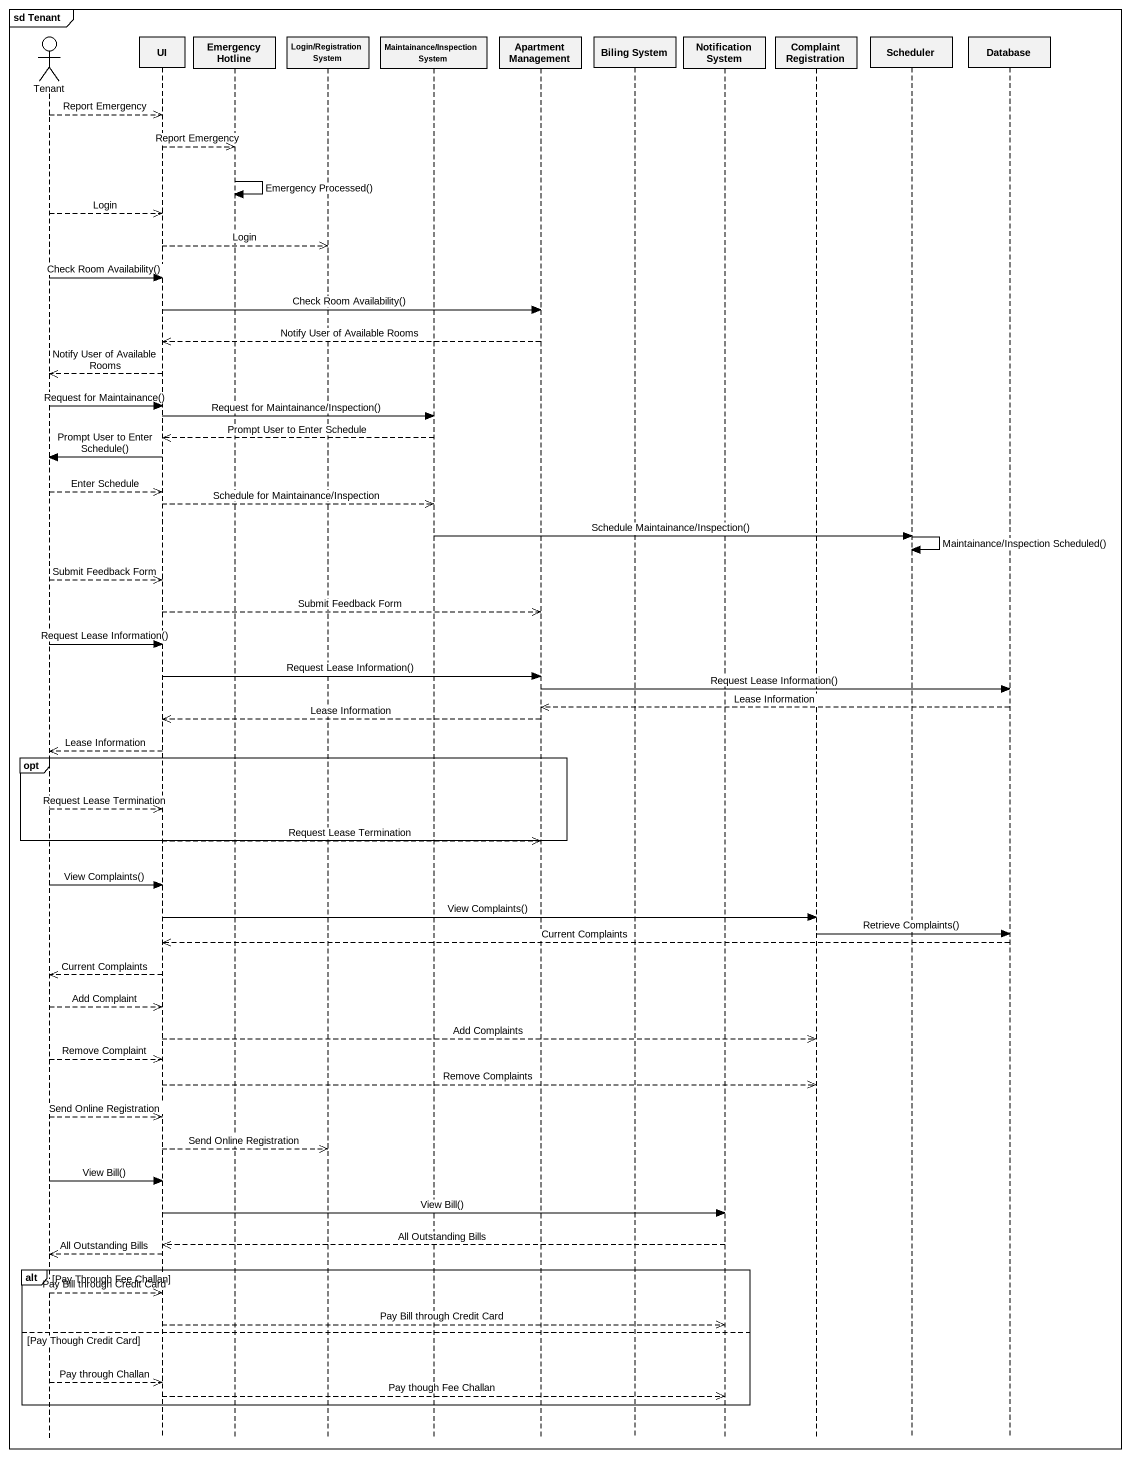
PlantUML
@startuml
mainframe sd Tenant
hide footbox
actor Tenant
participant UI
participant "Emergency Hotline" as Emergency_Hotline
participant "Login/Registration System" as Login_Registration_System
participant "Maintainance/Inspection System" as Maintainance_Inspection
participant "Apartment Management" as Apartment_Management
participant "Biling System" as Biling_System
participant "Notification System" as Notification_System
participant "Complaint Registration" as Complaint_Registration
participant Scheduler
participant "Database" as Database_

Tenant -->> UI : Report Emergency
UI -->> Emergency_Hotline : Report Emergency
Emergency_Hotline -> Emergency_Hotline : Emergency Processed()
Tenant -->> UI : Login
UI -->> Login_Registration_System : Login
Tenant -> UI : Check Room Availability()
UI -> Apartment_Management : Check Room Availability()
Apartment_Management -->> UI : Notify User of Available Rooms
UI -->> Tenant : Notify User of Available Rooms
Tenant -> UI : Request for Maintainance()
UI -> Maintainance_Inspection : Request for Maintainance/Inspection()
Maintainance_Inspection -->> UI : Prompt User to Enter Schedule
UI -> Tenant : Prompt User to Enter Schedule()
Tenant -->> UI : Enter Schedule
UI -->> Maintainance_Inspection : Schedule for Maintainance/Inspection
Maintainance_Inspection -> Scheduler : Schedule Maintainance/Inspection()
Scheduler -> Scheduler : Maintainance/Inspection Scheduled()
Tenant -->> UI : Submit Feedback Form
UI -->> Apartment_Management : Submit Feedback Form
Tenant -> UI : Request Lease Information()
UI -> Apartment_Management : Request Lease Information()
Apartment_Management -> Database_ : Request Lease Information()
Database_ -->> Apartment_Management : Lease Information
Apartment_Management -->> UI : Lease Information
UI -->> Tenant : Lease Information
opt
  Tenant -->> UI : Request Lease Termination
  UI -->> Apartment_Management : Request Lease Termination
end
Tenant -> UI : View Complaints()
UI -> Complaint_Registration : View Complaints()
Complaint_Registration -> Database_ : Retrieve Complaints()
Database_ -->> UI : Current Complaints
UI -->> Tenant : Current Complaints
Tenant -->> UI : Add Complaint
UI -->> Complaint_Registration : Add Complaints
Tenant -->> UI : Remove Complaint
UI -->> Complaint_Registration : Remove Complaints
Tenant -->> UI : Send Online Registration
UI -->> Login_Registration_System : Send Online Registration
Tenant -> UI : View Bill()
UI -> Notification_System : View Bill()
Notification_System -->> UI : All Outstanding Bills
UI -->> Tenant : All Outstanding Bills
alt Pay Through Fee Challan
  Tenant -->> UI : Pay Bill through Credit Card
  UI -->> Notification_System : Pay Bill through Credit Card
else Pay Though Credit Card
  Tenant -->> UI : Pay through Challan
  UI -->> Notification_System : Pay though Fee Challan
end
@enduml
